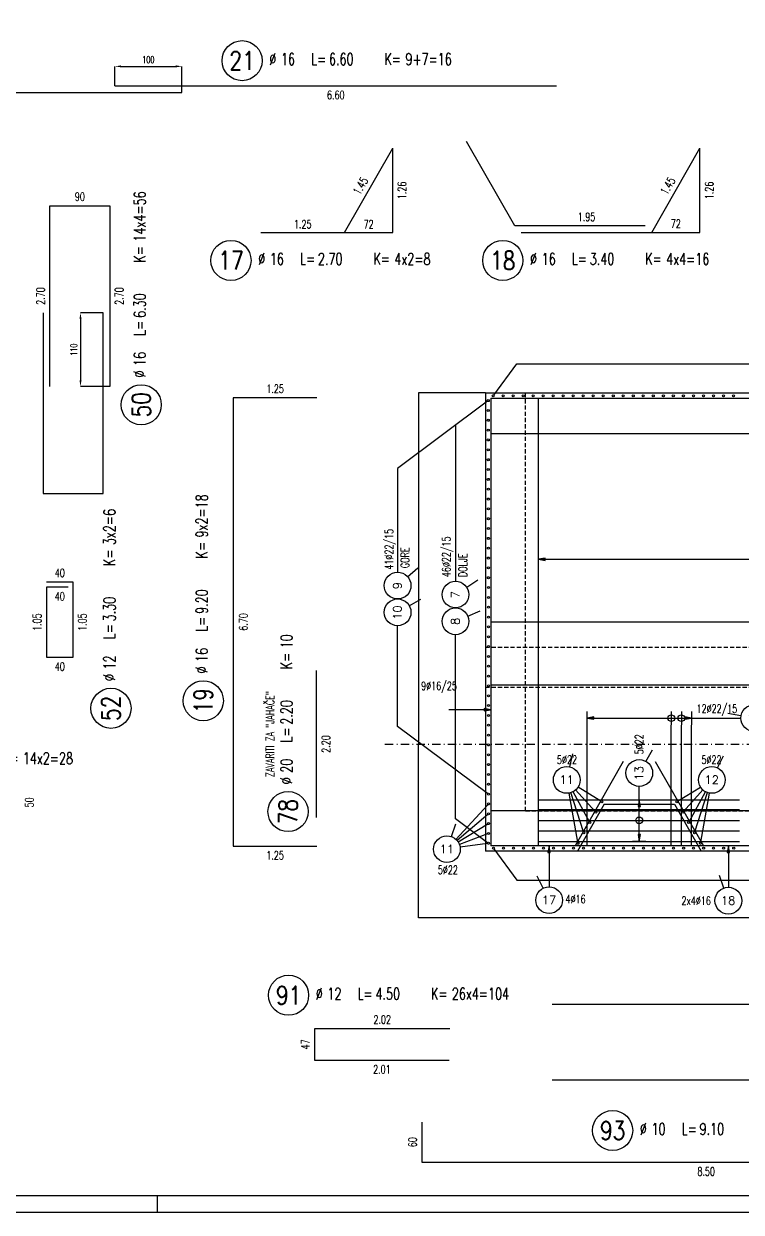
# Model space of a CAD drawing. Extents: x 0 to 12346, y 0 to 3567.
# Drawn here: x 6281 to 7353, y 0 to 1777 of the extents above; entities that cross this region are included whole.
import ezdxf
from ezdxf.enums import TextEntityAlignment as Align

# ---------------------------------------------------------------- set-up
doc = ezdxf.new("R2010")
doc.units = 0
doc.header["$LTSCALE"] = 50
doc.header["$PDMODE"] = 34
doc.header["$PDSIZE"] = 5
doc.linetypes.add('CENTER', pattern=[0.47, 0.25, -0.1, 0.02, -0.1])
doc.linetypes.add('HIDDEN2', pattern=[0.1875, 0.125, -0.0625])
doc.layers.get('DEFPOINTS').update_dxf_attribs({"linetype": 'CONTINUOUS'})
for name, color, linetype in [('ARM', 1, 'CONTINUOUS'), ('ARM-I', 6, 'CONTINUOUS'), ('BETON', 7, 'CONTINUOUS'), ('BETON tan', 40, 'CONTINUOUS'), ('CRTICA', 7, 'CONTINUOUS'), ('FILE', 8, 'CONTINUOUS'), ('KOTE', 4, 'CONTINUOUS'), ('NEVIDLJIVO', 9, 'HIDDEN2'), ('OSI', 2, 'CENTER'), ('TANKO', 8, 'CONTINUOUS')]:
    doc.layers.add(name, color=color, linetype=linetype)
doc.styles.add('KOTE', font='romans.shx', dxfattribs={"width": 0.7})
doc.styles.get("Standard").update_dxf_attribs({"font": 'romans.shx', "width": 0.9})
doc.dimstyles.new('M-50', dxfattribs={"dimscale": 50, "dimtxt": 0.2, "dimasz": 0.185, "dimexe": 0, "dimexo": 0, "dimgap": 0.1, "dimtad": 1, "dimdec": 0, "dimzin": 0, "dimdsep": 46, "dimtxsty": 'KOTE', "dimcen": 0.09, "dimclrd": 256, "dimclre": 256, "dimclrt": 2, "dimadec": 0, "dimazin": 0, "dimtfac": 1, "dimtdec": 0, "dimtix": 1, "dimtmove": 2, "dimatfit": 3, "dimfxl": 0, "dimtolj": 1, "dimtzin": 0, "dimarcsym": 0})

# ---------------------------------------------------------------- blocks, each defined once
blk = doc.blocks.new('POZ')
at = {"layer": 'ARM-I'}
blk.add_circle((0, 0), 0.6, dxfattribs=at)
at = {"layer": 'ARM', "width": 0.7}
for s, p in [('%%c', (0.814, -0.125)), ('L=', (2.064, -0.125)), ('K=', (4.256, -0.125))]:
    blk.add_text(s, height=0.35, dxfattribs=at).set_placement(p)
for tag, p in [('VA', (0.879, 0.435)), ('FI', (1.162, -0.13)), ('DUZ', (2.598, -0.13)), ('KOM', (4.881, -0.13))]:
    blk.add_attdef(tag, p, '', height=0.35, dxfattribs=at)
at = {"layer": 'ARM', "width": 0.7, "flags": 1}
for tag, p in [('TIP', (1.038, -0.896)), ('A', (1.162, -1.411)), ('B', (1.162, -1.918)), ('C', (1.162, -2.426)), ('D', (1.162, -2.934)), ('E', (1.162, -3.441)), ('F', (1.162, -3.949)), ('G', (1.162, -4.457)), ('H', (1.162, -4.964)), ('I', (1.162, -5.472)), ('J', (1.162, -5.98)), ('K', (1.162, -6.487)), ('L', (1.162, -6.995)), ('M', (1.162, -7.503)), ('N', (1.162, -8.011))]:
    blk.add_attdef(tag, p, '', height=0.35, dxfattribs=at)
at = {"layer": 'ARM-I', "width": 0.8}
blk.add_attdef('POZ', text='', height=0.55, dxfattribs=at).set_placement((0, 0), align=Align.MIDDLE)
blk = doc.blocks.new('*D350')
at = {"layer": 'DEFPOINTS', "color": 0}
for p in [(6517.2, 1713.2), (6417.2, 1684.2), (6517.2, 1674.2)]:
    blk.add_point(p, dxfattribs=at)
at = {"layer": 'TANKO', "lineweight": -2}
for p, q in [((6417.2, 1684.2), (6417.2, 1713.2)), ((6426.5, 1713.2), (6508, 1713.2)), ((6517.2, 1674.2), (6517.2, 1713.2))]:
    blk.add_line(p, q, dxfattribs=at)
at = {"layer": 'TANKO'}
for points in [[(6426.5, 1714.7), (6426.5, 1711.7), (6417.2, 1713.2)], [(6508, 1714.7), (6508, 1711.7), (6517.2, 1713.2)]]:
    blk.add_solid(points, dxfattribs=at)
at = {"layer": 'TANKO', "color": 2, "insert": (6467.2, 1723.2), "char_height": 10, "attachment_point": 5, "style": 'KOTE'}
blk.add_mtext('\\A1;100', dxfattribs=at)
blk = doc.blocks.new('*D353')
at = {"layer": 'DEFPOINTS', "color": 0}
for p in [(6399.8, 1344.7), (6365.7, 1234.7), (6409.8, 1234.7)]:
    blk.add_point(p, dxfattribs=at)
at = {"layer": 'TANKO', "lineweight": -2}
for p, q in [((6399.8, 1344.7), (6365.7, 1344.7)), ((6365.7, 1335.4), (6365.7, 1243.9)), ((6409.8, 1234.7), (6365.7, 1234.7))]:
    blk.add_line(p, q, dxfattribs=at)
at = {"layer": 'TANKO'}
for points in [[(6364.2, 1335.4), (6367.3, 1335.4), (6365.7, 1344.7)], [(6364.2, 1243.9), (6367.3, 1243.9), (6365.7, 1234.7)]]:
    blk.add_solid(points, dxfattribs=at)
at = {"layer": 'TANKO', "color": 2, "insert": (6355.7, 1289.7), "char_height": 10, "attachment_point": 5, "rotation": 90, "style": 'KOTE'}
blk.add_mtext('\\A1;110', dxfattribs=at)
blk = doc.blocks.new('P')
at = {"layer": 'KOTE'}
blk.add_circle((0, 0), 0.4, dxfattribs=at)
blk.add_attdef('P', text='', height=0.25, dxfattribs=at).set_placement((-0.004, 0.004), align=Align.MIDDLE)
blk = doc.blocks.new('S')
at = {"layer": 'KOTE', "color": 9}
blk.add_line((0, 1), (0, -1), dxfattribs=at)
blk.add_lwpolyline([(-1, 0.17), (-1, -0.17), (0, 0)], close=True, dxfattribs=at)
at = {"layer": 'KOTE', "color": 9, "linetype": 'ByBlock'}
blk.add_solid([(-1, 0.17), (-1, -0.17), (0, 0)], dxfattribs=at)
blk = doc.blocks.new('STR')
at = {"layer": 'KOTE', "color": 9}
blk.add_lwpolyline([(-1, 0.17), (-1, -0.17), (0, 0)], close=True, dxfattribs=at)
at = {"layer": 'KOTE', "color": 9, "linetype": 'ByBlock'}
blk.add_solid([(-1, 0.17), (-1, -0.17), (0, 0)], dxfattribs=at)

msp = doc.modelspace()

# ---------------------------------------------------------------- linework, layer by layer
at = {"layer": 'ARM'}
for p, q in [((6978.7, 1217), (8362.7, 1217)), ((6978.7, 1217), (6978.7, 548)), ((7050.1, 548), (7050.1, 1217)), ((6978.7, 1164.5), (8362.7, 1164.5)), ((6978.7, 882.5), (8362.7, 882.5)), ((6978.7, 788.5), (8362.7, 788.5)), ((7122.7, 548), (7122.7, 728)), ((7248.6, 548), (7248.6, 728)), ((7263.6, 548), (7263.6, 728)), ((7278.6, 548), (7278.6, 728)), ((7176.6, 673.9), (7104.7, 548)), ((7224.7, 673.9), (7296.7, 548)), ((6978.7, 600.4), (8362.7, 600.4)), ((7670.7, 548), (6978.7, 548))]:
    msp.add_line(p, q, dxfattribs=at)
for points in [[(7050.7, 616.6), (7350.7, 616.6)], [(7050.7, 601.9), (7350.7, 601.9)], [(7050.7, 585.9), (7350.7, 585.9)], [(7050.7, 570.1), (7350.7, 570.1)], [(7050.7, 554.5), (7350.7, 554.5)]]:
    msp.add_lwpolyline(points, dxfattribs=at)
at = {"layer": 'ARM-I'}
for points in [[(5697.2, 1674.2), (6517.2, 1674.2)], [(6417.2, 1684.2), (7077.2, 1684.2)], [(7209.6, 1474.7), (7014.6, 1474.7), (6942.6, 1600.7)], [(6635.3, 1464.7), (6760.3, 1464.7), (6832.3, 1590.7)], [(7024.4, 1464.7), (7219.4, 1464.7), (7291.4, 1590.7)], [(6319.8, 1234.7), (6319.8, 1504.7), (6409.8, 1504.7), (6409.8, 1234.7)], [(6309.8, 1344.7), (6309.8, 1074.7), (6399.8, 1074.7), (6399.8, 1344.7)], [(6719.1, 1217.5), (6594.1, 1217.5), (6594.1, 547.5), (6719.1, 547.5)], [(6347.3, 934.7), (6314.8, 934.7), (6314.8, 829.7), (6354.8, 829.7), (6354.8, 942.2), (6314.8, 942.2)], [(6718.6, 590), (6718.6, 810)], [(7070.7, 311.2), (8270.7, 311.2)], [(6917.6, 274.4), (6715.6, 274.4), (6715.6, 227.4), (6916.6, 227.4)], [(7070.7, 198), (8270.7, 198)], [(6875.7, 134.7), (6875.7, 74.7), (7725.7, 74.7)]]:
    msp.add_lwpolyline(points, dxfattribs=at)
at = {"layer": 'BETON'}
for p, q in [((6970.7, 1225), (8370.7, 1225)), ((6970.7, 1225), (6970.7, 540)), ((7148.2, 610), (7108.2, 540)), ((7148.2, 610), (7253.2, 610)), ((7253.2, 610), (7293.2, 540)), ((7670.7, 540), (6970.7, 540))]:
    msp.add_line(p, q, dxfattribs=at)
for points in [[(0, 0), (10180.8, 0), (10180.8, 3566.7), (0, 3566.7)], [(125, 25), (10155.8, 25), (10155.8, 3541.7), (125, 3541.7)]]:
    msp.add_lwpolyline(points, close=True, dxfattribs=at)
at = {"layer": 'BETON tan'}
for p, q in [((6970.7, 1225), (6870.7, 1225)), ((6870.7, 1225), (6870.7, 700)), ((6870.7, 440), (6870.7, 700)), ((7670.7, 440), (6870.7, 440))]:
    msp.add_line(p, q, dxfattribs=at)
at = {"layer": 'CRTICA'}
for p, q in [((6854.6, 950), (6869.7, 963.2)), ((6942.8, 934.5), (6959.6, 945.4)), ((6856.9, 906.8), (6874.3, 916.7)), ((6944.5, 891.4), (6962.9, 899.3)), ((7352.7, 742.2), (7333, 745.5)), ((7096.7, 665.8), (7101.2, 685.3)), ((7210.7, 674), (7220.7, 691.3)), ((7317.7, 664.3), (7326.4, 682.4)), ((6919.9, 561.7), (6926.5, 580.6)), ((7057.1, 484.5), (7048.2, 502.4)), ((7327.2, 484.7), (7320.5, 503.5))]:
    msp.add_line(p, q, dxfattribs=at)
at = {"layer": 'FILE'}
msp.add_line((6480.8, 0), (6480.8, 25), dxfattribs=at)
at = {"layer": 'KOTE', "color": 9}
for p, q in [((7248.6, 748.8), (7248.6, 728.8)), ((7263.6, 748.8), (7263.6, 728.8))]:
    msp.add_line(p, q, dxfattribs=at)
at = {"layer": 'KOTE'}
for centre, radius in [((6975.1, 1213.4), 1.5), ((6982.3, 1220.6), 1.5), ((6997.2, 1220.6), 1.5), ((7012.2, 1220.6), 1.5), ((7027.2, 1220.6), 1.5), ((7042.1, 1220.6), 1.5), ((7057.1, 1220.6), 1.5), ((7072.1, 1220.6), 1.5), ((7087, 1220.6), 1.5), ((7102, 1220.6), 1.5), ((7117, 1220.6), 1.5), ((7131.9, 1220.6), 1.5), ((7146.9, 1220.6), 1.5), ((7161.9, 1220.6), 1.5), ((7176.8, 1220.6), 1.5), ((7191.8, 1220.6), 1.5), ((7206.7, 1220.6), 1.5), ((7221.7, 1220.6), 1.5), ((7236.7, 1220.6), 1.5), ((7251.6, 1220.6), 1.5), ((7266.6, 1220.6), 1.5), ((7281.6, 1220.6), 1.5), ((7296.5, 1220.6), 1.5), ((7311.5, 1220.6), 1.5), ((7326.5, 1220.6), 1.5), ((7341.4, 1220.6), 1.5), ((6975.1, 1198.7), 1.5), ((6975.1, 1184), 1.5), ((6975.1, 1169.3), 1.5), ((6975.1, 1154.6), 1.5), ((6975.1, 1139.8), 1.5), ((6975.1, 1125.1), 1.5), ((6975.1, 1110.4), 1.5), ((6975.1, 1095.7), 1.5), ((6975.2, 1081), 1.5), ((6975.2, 1066.3), 1.5), ((6975.2, 1051.6), 1.5), ((6975.2, 1036.9), 1.5), ((6975.2, 1022.2), 1.5), ((6975.2, 1007.5), 1.5), ((6975.2, 992.8), 1.5), ((6975.2, 978.1), 1.5), ((6975.2, 963.4), 1.5), ((6975.2, 948.7), 1.5), ((6975.3, 934), 1.5), ((6975.3, 919.2), 1.5), ((6975.3, 904.5), 1.5), ((6975.3, 889.8), 1.5), ((6975.3, 875.1), 1.5), ((6975.3, 860.4), 1.5), ((6975.3, 845.7), 1.5), ((6975.3, 831), 1.5), ((6975.3, 816.3), 1.5), ((6975.3, 801.6), 1.5), ((6975.4, 786.9), 1.5), ((6975.4, 772.2), 1.5), ((6975.4, 757.5), 1.5), ((6975.4, 742.8), 1.5), ((6975.4, 728.1), 1.5), ((7248.6, 738.8), 5), ((7263.6, 738.8), 5), ((6975.4, 713.4), 1.5), ((6975.4, 698.6), 1.5), ((6975.4, 683.9), 1.5), ((6975.4, 669.2), 1.5), ((6975.4, 654.5), 1.5), ((6975.4, 639.8), 1.5), ((6975.5, 625.1), 1.5), ((6975.5, 610.4), 1.5), ((7144.6, 613.6), 1.5), ((7256.8, 613.6), 1.5), ((6975.5, 595.7), 1.5), ((7135.7, 598.1), 1.5), ((7200.7, 585.9), 5), ((7265.6, 598.1), 1.5), ((6975.5, 581), 1.5), ((7126.9, 582.6), 1.5), ((7274.5, 582.6), 1.5), ((6975.5, 566.3), 1.5), ((6975.5, 551.6), 1.5), ((7109.1, 551.6), 1.5), ((7118, 567.1), 1.5), ((7283.3, 567.1), 1.5), ((7292.2, 551.6), 1.5), ((6982.7, 544.4), 1.5), ((6997.7, 544.4), 1.5), ((7012.6, 544.4), 1.5), ((7027.6, 544.4), 1.5), ((7042.5, 544.4), 1.5), ((7057.5, 544.4), 1.5), ((7072.5, 544.4), 1.5), ((7087.4, 544.4), 1.5), ((7102.4, 544.4), 1.5), ((7117.4, 544.4), 1.5), ((7132.3, 544.4), 1.5), ((7147.3, 544.4), 1.5), ((7162.2, 544.4), 1.5), ((7177.2, 544.4), 1.5), ((7192.2, 544.4), 1.5), ((7207.1, 544.4), 1.5), ((7222.1, 544.4), 1.5), ((7237, 544.4), 1.5), ((7252, 544.4), 1.5), ((7267, 544.4), 1.5), ((7281.9, 544.4), 1.5), ((7296.9, 544.4), 1.5), ((7311.8, 544.4), 1.5), ((7326.8, 544.4), 1.5), ((7341.8, 544.4), 1.5)]:
    msp.add_circle(centre, radius, dxfattribs=at)
at = {"layer": 'NEVIDLJIVO'}
for p, q in [((7030.7, 600), (7030.7, 1225)), ((6970.7, 845), (8370.7, 845)), ((6970.7, 785), (8370.7, 785)), ((7030.7, 600), (8310.7, 600))]:
    msp.add_line(p, q, dxfattribs=at)
at = {"layer": 'OSI'}
msp.add_line((6820.7, 700), (8520.7, 700), dxfattribs=at)
at = {"layer": 'TANKO'}
for p, q in [((6983.2, 1221.8), (7017.9, 1268.5)), ((7017.9, 1268.5), (7452.2, 1268.5)), ((6973.9, 1212.5), (6839.6, 1112.1)), ((6926.1, 1176.8), (6926.1, 943.5)), ((6839.6, 1112.1), (6839.6, 956.9)), ((7050.1, 976.3), (7768.2, 976.3)), ((6839.6, 726.4), (6839.6, 876.9)), ((6926.1, 588.2), (6926.1, 863.5)), ((6978.7, 751.3), (6916.2, 751.3)), ((7122.7, 738.8), (7278.6, 738.8)), ((7278.6, 738.8), (7352.5, 738.8)), ((6973.8, 626), (6839.6, 726.4)), ((7108.9, 553.1), (7095.8, 626.6)), ((7117.5, 568.5), (7098.4, 627.3)), ((7126.1, 583.9), (7101.8, 628.7)), ((7134.7, 599.2), (7105.6, 631.4)), ((7143.3, 614.4), (7109.2, 635.7)), ((7200.7, 616.6), (7200.7, 636.7)), ((7258, 614.4), (7292.1, 635.7)), ((7266.6, 599.2), (7295.7, 631.4)), ((7275.2, 583.9), (7299.5, 628.7)), ((7283.8, 568.5), (7302.9, 627.3)), ((7292.5, 553.1), (7305.6, 626.6)), ((6974.5, 609.3), (6926.8, 557.5)), ((7200.7, 554.5), (7200.7, 616.6)), ((6973.9, 552.5), (6926.1, 588.2)), ((6974.3, 594.7), (6928.5, 555.8)), ((6974.2, 580.2), (6930.3, 553.3)), ((6974.1, 565.8), (6932, 549.9)), ((6974, 551.4), (6933.1, 545.6)), ((6983.2, 543.2), (7017.9, 496.5)), ((7066, 548), (7066, 486.6)), ((7333.8, 548), (7333.8, 485.8)), ((7017.9, 496.5), (7452.2, 496.5))]:
    msp.add_line(p, q, dxfattribs=at)
for points in [[(6760.3, 1464.7), (6832.3, 1464.7), (6832.3, 1590.7)], [(7219.4, 1464.7), (7291.4, 1464.7), (7291.4, 1590.7)]]:
    msp.add_lwpolyline(points, dxfattribs=at)

# ---------------------------------------------------------------- block references
at = {"layer": 'KOTE', "xscale": 50, "yscale": 50, "zscale": 50}
for p, values in [((6607.2, 1721.7), {'POZ': '21', 'FI': '16', 'DUZ': '6.60', 'KOM': '9+7=16'}), ((6590.6, 1423), {'POZ': '17', 'FI': '16', 'DUZ': '2.70', 'KOM': '4x2=8'}), ((6996.8, 1423), {'POZ': '18', 'FI': '16', 'DUZ': '3.40', 'KOM': '4x4=16'}), ((6035.5, 676.4), {'POZ': '61', 'FI': '16', 'DUZ': '2.50', 'KOM': '14x2=28'}), ((6676.6, 324.4), {'POZ': '91', 'FI': '12', 'DUZ': '4.50', 'KOM': '26x4=104'}), ((7160.9, 122.2), {'POZ': '93', 'FI': '10', 'DUZ': '9.10', 'KOM': '20x2=40'})]:
    msp.add_blockref('POZ', p, dxfattribs=at).add_auto_attribs(values)
at = {"layer": 'KOTE', "xscale": 50, "yscale": 50, "zscale": 50, "rotation": 90}
for p, values in [((6456.5, 1207.2), {'POZ': '50', 'FI': '16', 'DUZ': '6.30', 'KOM': '14x4=56'}), ((6549.2, 764.7), {'POZ': '19', 'FI': '16', 'DUZ': '9.20', 'KOM': '9x2=18'}), ((6411.3, 753.4), {'POZ': '52', 'FI': '12', 'DUZ': '3.30', 'KOM': '3x2=6'}), ((6675.9, 599), {'POZ': '78', 'FI': '20', 'DUZ': '2.20', 'KOM': '10'})]:
    msp.add_blockref('POZ', p, dxfattribs=at).add_auto_attribs(values)
at = {"layer": 'KOTE', "xscale": 10, "yscale": 10, "zscale": 10}
for name, p, rotation in [('S', (7050.1, 976.3), 180), ('S', (7122.7, 738.8), 180), ('S', (7200.7, 616.6), 90), ('S', (7200.7, 554.5), 270), ('STR', (7066, 548), 90), ('STR', (7333.8, 548), 90)]:
    msp.add_blockref(name, p, dxfattribs=dict(at, rotation=rotation))
at = {"layer": 'KOTE'}
ref = msp.add_blockref('P', (6839.6, 936.9), dxfattribs=dict(at, xscale=50, yscale=50, zscale=50, rotation=90))
ref.add_attrib('P', '9', dxfattribs={"height": 12.5, "rotation": 90}).set_placement((6839.3, 936.7), align=Align.MIDDLE)
ref = msp.add_blockref('P', (6926.1, 923.5), dxfattribs=dict(at, xscale=50, yscale=50, zscale=50, rotation=90))
ref.add_attrib('P', '7', dxfattribs={"height": 12.5, "rotation": 90}).set_placement((6925.9, 923.4), align=Align.MIDDLE)
ref = msp.add_blockref('P', (6839.6, 896.9), dxfattribs=dict(at, xscale=50, yscale=50, zscale=50, rotation=90))
ref.add_attrib('P', '10', dxfattribs={"height": 12.5, "rotation": 90}).set_placement((6839.3, 896.7), align=Align.MIDDLE)
ref = msp.add_blockref('P', (6926.1, 883.5), dxfattribs=dict(at, xscale=50, yscale=50, zscale=50, rotation=90))
ref.add_attrib('P', '8', dxfattribs={"height": 12.5, "rotation": 90}).set_placement((6925.9, 883.4), align=Align.MIDDLE)
at = {"layer": 'KOTE', "xscale": 10, "yscale": 10, "zscale": 10}
for name, p in [('STR', (6978.7, 751.3)), ('S', (7278.6, 738.8))]:
    msp.add_blockref(name, p, dxfattribs=at)
at = {"layer": 'KOTE'}
ref = msp.add_blockref('P', (7372.5, 738.8), dxfattribs=dict(at, xscale=50, yscale=50, zscale=50))
ref.add_attrib('P', '16', dxfattribs={"height": 12.5}).set_placement((7372.3, 739), align=Align.MIDDLE)
ref = msp.add_blockref('P', (7200.7, 656.7), dxfattribs=dict(at, xscale=50, yscale=50, zscale=50, rotation=90))
ref.add_attrib('P', '13', dxfattribs={"height": 12.5, "rotation": 90}).set_placement((7200.5, 656.5), align=Align.MIDDLE)
ref = msp.add_blockref('P', (7092.3, 646.3), dxfattribs=dict(at, xscale=50, yscale=50, zscale=50))
ref.add_attrib('P', '11', dxfattribs={"height": 12.5}).set_placement((7092.1, 646.5), align=Align.MIDDLE)
ref = msp.add_blockref('P', (7309.1, 646.3), dxfattribs=dict(at, xscale=50, yscale=50, zscale=50))
ref.add_attrib('P', '12', dxfattribs={"height": 12.5}).set_placement((7308.9, 646.5), align=Align.MIDDLE)
ref = msp.add_blockref('P', (6913.3, 542.8), dxfattribs=dict(at, xscale=50, yscale=50, zscale=50))
ref.add_attrib('P', '11', dxfattribs={"height": 12.5}).set_placement((6913.1, 543), align=Align.MIDDLE)
ref = msp.add_blockref('P', (7066, 466.6), dxfattribs=dict(at, xscale=50, yscale=50, zscale=50))
ref.add_attrib('P', '17', dxfattribs={"height": 12.5}).set_placement((7065.8, 466.8), align=Align.MIDDLE)
ref = msp.add_blockref('P', (7333.8, 465.8), dxfattribs=dict(at, xscale=50, yscale=50, zscale=50))
ref.add_attrib('P', '18', dxfattribs={"height": 12.5}).set_placement((7333.6, 466), align=Align.MIDDLE)

# ---------------------------------------------------------------- texts
at = {"layer": 'KOTE', "style": 'KOTE', "width": 0.7}
for s, p in [('6.60', (6747.2, 1670.4)), ('90', (6364.8, 1518.4)), ('1.95', (7121.9, 1488.2)), ('1.25', (6697.8, 1477.2)), ('72', (6796.3, 1477.2)), ('72', (7255.4, 1478.1)), ('1.25', (6656.6, 1231.2)), ('40', (6334.8, 955.9)), ('40', (6334.8, 920.9)), ('40', (6334.8, 815.9)), ('12%%c22/15', (7316.7, 751.9)), ('5%%c22', (7092.7, 676.5)), ('5%%c22', (7308.6, 676.5)), ('1.25', (6656.6, 533.7)), ('5%%c22', (6914.7, 511.9)), ('4%%C16', (7105.5, 468.2)), ('2x4%%c16', (7285.8, 465.8)), ('2.02', (6816.6, 288.1)), ('2.01', (6816.1, 213.6)), ('8.50', (7300.7, 60.9))]:
    msp.add_text(s, height=12.5, dxfattribs=at).set_placement(p, align=Align.MIDDLE)
for s, rotation, p in [('1.45', 60.2551, (6784.3, 1534.5)), ('1.45', 60.2551, (7243.5, 1534.5)), ('1.26', 90, (6846, 1527.7)), ('1.26', 90, (7305.2, 1527.7)), ('2.70', 90, (6306, 1369.7)), ('2.70', 90, (6423.5, 1369.7)), ('1.05', 90, (6301, 882.2)), ('1.05', 90, (6368.5, 882.2)), ('6.70', 90, (6609, 882.5)), ('ZAVARITI ZA "JAHAČE"', 90, (6647.2, 714.7)), ('2.20', 90, (6732.4, 700)), ('5%%c22', 90, (7200.5, 699.6)), ('50', 90, (6289.2, 612.8)), ('47', 90, (6701.8, 250.9)), ('60', 90, (6861.9, 104.7))]:
    msp.add_text(s, height=12.5, rotation=rotation, dxfattribs=at).set_placement(p, align=Align.MIDDLE)
for s, rotation, p in [('41%%c22/15', 90, (6832.9, 960.8)), ('46%%c22/15', 90, (6918.6, 949.5)), ('GORE', 90, (6856.8, 962.9)), ('DOLJE', 90, (6943.3, 949.5)), ('9%%c16/25', 359.9999, (6874.8, 780.7))]:
    msp.add_text(s, height=12.5, rotation=rotation, dxfattribs=at).set_placement(p)

# ---------------------------------------------------------------- dimensions: what is measured, and where the dimension line sits
at = {"layer": 'TANKO'}
dim = msp.add_linear_dim(base=(6517.2, 1713.2), p1=(6417.2, 1684.2), p2=(6517.2, 1674.2), dimstyle='M-50', dxfattribs=at)
dim.commit()
dim.dimension.update_dxf_attribs({"geometry": '*D350', "text_midpoint": (6467.2, 1723.2)})
dim = msp.add_linear_dim(base=(6365.7, 1234.7), p1=(6399.8, 1344.7), p2=(6409.8, 1234.7), angle=90, dimstyle='M-50', dxfattribs=at)
dim.commit()
dim.dimension.update_dxf_attribs({"geometry": '*D353', "text_midpoint": (6355.7, 1289.7)})

doc.saveas('drawing.dxf')
